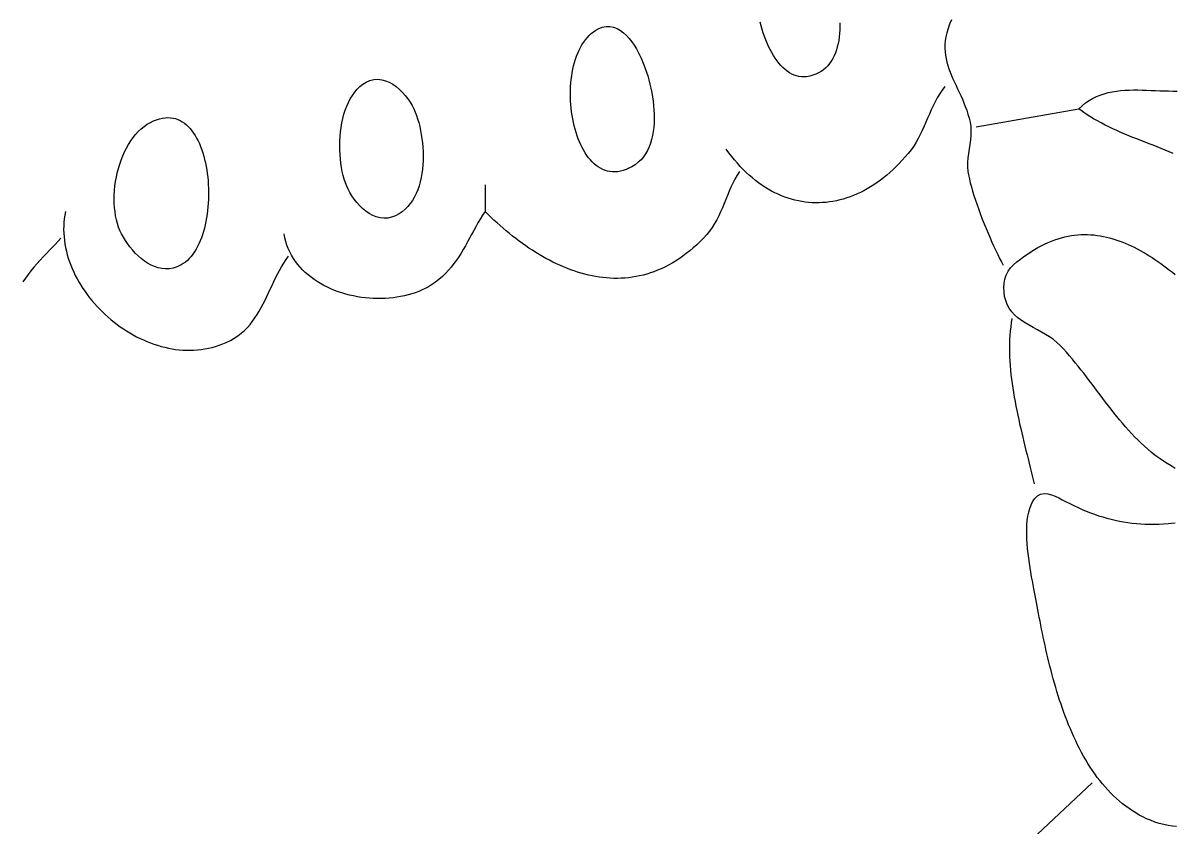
# Model space of a CAD drawing. Header units: millimetres. Extents: x 46 to 1464, y 30 to 1506.
# Drawn here: x 298.5 to 556.1, y 835.1 to 1015.2 of the extents above; entities that cross this region are included whole.
import ezdxf

# ---------------------------------------------------------------- set-up
doc = ezdxf.new("R2010")
doc.units = ezdxf.units.MM
doc.layers.add('0_0_0', color=3, linetype='Continuous')

msp = doc.modelspace()

# ---------------------------------------------------------------- linework, layer by layer
at = {"layer": '0_0_0'}
for points in [[(481.4318, 1015.3136), (481.4429, 1014.496), (481.4254, 1013.6893), (481.3785, 1012.8956), (481.3015, 1012.1173), (481.1938, 1011.3563), (481.0546, 1010.615), (480.8834, 1009.8955), (480.6793, 1009.2), (480.4417, 1008.5307), (480.17, 1007.8899), (479.8635, 1007.2796), (479.5214, 1006.702), (479.1431, 1006.1595), (478.728, 1005.6541), (478.2752, 1005.188), (477.7843, 1004.7635), (477.2543, 1004.3827), (476.6848, 1004.0479), (476.075, 1003.7611), (475.4242, 1003.5246), (474.7317, 1003.3406), (473.9969, 1003.2114), (473.4162, 1003.1645), (472.8458, 1003.1792), (472.2861, 1003.2534), (471.7376, 1003.3846), (471.2007, 1003.5709), (470.6759, 1003.8099), (470.1636, 1004.0994), (469.6643, 1004.4372), (469.1786, 1004.8212), (468.7067, 1005.249), (468.2492, 1005.7185), (467.8066, 1006.2275), (467.3792, 1006.7737), (466.9677, 1007.355), (466.5723, 1007.9691), (466.1936, 1008.6138), (465.8321, 1009.2869), (465.4882, 1009.9862), (465.1623, 1010.7095), (464.8549, 1011.4546), (464.5666, 1012.2192), (464.2976, 1013.0012), (464.0486, 1013.7983), (463.8199, 1014.6083), (463.6121, 1015.429)], [(506.4806, 1015.9638), (506.0463, 1014.9647), (505.6928, 1014.0002), (505.4156, 1013.0678), (505.2105, 1012.1651), (505.073, 1011.2896), (504.9989, 1010.4389), (504.9839, 1009.6105), (505.0235, 1008.8019), (505.1135, 1008.0106), (505.2494, 1007.2343), (505.427, 1006.4704), (505.642, 1005.7164), (505.8899, 1004.97), (506.1665, 1004.2286), (506.4673, 1003.4898), (506.7882, 1002.7512), (507.1246, 1002.0102), (507.4724, 1001.2643), (507.8271, 1000.5113), (508.1843, 999.7484), (508.5399, 998.9734), (508.8894, 998.1837), (509.2284, 997.3769), (509.5527, 996.5506), (509.858, 995.7021), (510.1397, 994.8292), (510.3938, 993.9293), (510.6157, 993), (510.7664, 992.0241), (510.8132, 991.039), (510.7779, 990.0462), (510.6821, 989.0471), (510.5477, 988.0432), (510.3963, 987.036), (510.2499, 986.0268), (510.1301, 985.0172), (510.0586, 984.0085), (510.0574, 983.0023), (510.1481, 982), (510.2798, 981.2045), (510.4521, 980.357), (510.6623, 979.4629), (510.9072, 978.5279), (511.1842, 977.5573), (511.4903, 976.5569), (511.8227, 975.532), (512.1784, 974.4884), (512.5546, 973.4314), (512.9484, 972.3666), (513.3569, 971.2996), (513.7773, 970.2359), (514.2067, 969.1811), (514.6421, 968.1407), (515.0808, 967.1202), (515.5198, 966.1251), (515.9563, 965.1611), (516.3874, 964.2336), (516.8102, 963.3482), (517.2218, 962.5105), (517.6193, 961.7259), (518, 961)], [(427.3287, 1013.9282), (428.232, 1014.308), (429.109, 1014.4867), (429.9571, 1014.4836), (430.7739, 1014.3181), (431.5568, 1014.0095), (432.3035, 1013.5774), (433.0114, 1013.041), (433.678, 1012.4197), (434.3008, 1011.733), (434.8775, 1011.0002), (435.4054, 1010.2407), (435.8821, 1009.474), (436.3051, 1008.7193), (436.672, 1007.9961), (436.9776, 1007.335), (437.2802, 1006.625), (437.5774, 1005.8702), (437.8669, 1005.0744), (438.1464, 1004.2418), (438.4133, 1003.3761), (438.6653, 1002.4814), (438.9001, 1001.5617), (439.1153, 1000.6209), (439.3085, 999.6631), (439.4773, 998.6921), (439.6193, 997.7119), (439.7322, 996.7266), (439.8136, 995.74), (439.8611, 994.7562), (439.8724, 993.7791), (439.845, 992.8127), (439.7766, 991.861), (439.6648, 990.9279), (439.5072, 990.0174), (439.3015, 989.1334), (439.0453, 988.28), (438.7361, 987.4611), (438.3717, 986.6807), (437.9496, 985.9427), (437.4675, 985.2511), (436.923, 984.61), (436.3137, 984.0231), (435.6372, 983.4947), (434.8912, 983.0285), (434.2228, 982.6857), (433.5684, 982.4059), (432.9282, 982.1873), (432.3024, 982.028), (431.6912, 981.9264), (431.0949, 981.8806), (430.5136, 981.8889), (429.9476, 981.9496), (429.397, 982.0608), (428.8621, 982.2209), (428.3431, 982.4281), (427.8403, 982.6805), (427.3537, 982.9766), (426.8836, 983.3144), (426.4303, 983.6922), (425.9939, 984.1083), (425.5747, 984.561), (425.1729, 985.0484), (424.7886, 985.5688), (424.4222, 986.1204), (424.0737, 986.7016), (423.7435, 987.3104), (423.4316, 987.9452), (423.1385, 988.6042), (422.8642, 989.2857), (422.6089, 989.9878), (422.3729, 990.7089), (422.1564, 991.4471), (421.9596, 992.2008), (421.7827, 992.9681), (421.626, 993.7473), (421.4895, 994.5366), (421.3736, 995.3343), (421.2785, 996.1386), (421.2044, 996.9478), (421.1514, 997.76), (421.1198, 998.5736), (421.1098, 999.3868), (421.1216, 1000.1978), (421.1554, 1001.0049), (421.2115, 1001.8062), (421.2901, 1002.6001), (421.3912, 1003.3848), (421.5153, 1004.1585), (421.6624, 1004.9195), (421.8329, 1005.666), (422.0268, 1006.3963), (422.2445, 1007.1085), (422.4861, 1007.8009), (422.7518, 1008.4719), (423.0419, 1009.1195), (423.3565, 1009.7421), (423.696, 1010.3379), (424.0604, 1010.9051), (424.45, 1011.442), (424.865, 1011.9468), (425.3056, 1012.4178), (425.7721, 1012.8532), (426.2646, 1013.2512), (426.7834, 1013.6101), (427.3287, 1013.9282)], [(375.3295, 1001.9537), (376.2101, 1002.353), (377.0916, 1002.5734), (377.9681, 1002.63), (378.834, 1002.5376), (379.6836, 1002.3113), (380.5112, 1001.9662), (381.311, 1001.5171), (382.0774, 1000.9791), (382.8048, 1000.3673), (383.4874, 999.6966), (384.1196, 998.982), (384.6956, 998.2386), (385.2098, 997.4813), (385.6565, 996.7252), (386.03, 995.9853), (386.3329, 995.2844), (386.6174, 994.5371), (386.8821, 993.7475), (387.1255, 992.9198), (387.346, 992.058), (387.5423, 991.1666), (387.7128, 990.2495), (387.8561, 989.3109), (387.9706, 988.3552), (388.055, 987.3863), (388.1076, 986.4085), (388.1271, 985.4261), (388.112, 984.443), (388.0608, 983.4636), (387.9721, 982.492), (387.8442, 981.5324), (387.6758, 980.5889), (387.4654, 979.6657), (387.2116, 978.7671), (386.9127, 977.8971), (386.5674, 977.06), (386.1742, 976.2599), (385.7316, 975.5011), (385.2381, 974.7876), (384.6923, 974.1237), (384.0927, 973.5135), (383.4377, 972.9612), (382.726, 972.471), (381.956, 972.0471), (381.0697, 971.7003), (380.1893, 971.516), (379.3195, 971.4813), (378.4645, 971.5831), (377.6289, 971.8084), (376.8171, 972.1443), (376.0335, 972.5778), (375.2827, 973.096), (374.5691, 973.6857), (373.8971, 974.334), (373.2712, 975.028), (372.6959, 975.7546), (372.1756, 976.501), (371.7148, 977.254), (371.3179, 978.0007), (371.0052, 978.6907), (370.7182, 979.4351), (370.4576, 980.2292), (370.2245, 981.068), (370.0198, 981.9466), (369.8444, 982.8602), (369.6993, 983.804), (369.5855, 984.7729), (369.5039, 985.7623), (369.4553, 986.7671), (369.4409, 987.7826), (369.4615, 988.8038), (369.5181, 989.8259), (369.6117, 990.8441), (369.7431, 991.8534), (369.9133, 992.8489), (370.1233, 993.8259), (370.374, 994.7795), (370.6664, 995.7047), (371.0014, 996.5967), (371.38, 997.4507), (371.803, 998.2617), (372.2716, 999.0249), (372.7865, 999.7355), (373.3488, 1000.3885), (373.9594, 1000.9791), (374.6193, 1001.5024), (375.3294, 1001.9536)], [(505, 1001), (504.3759, 1000.172), (503.8056, 999.3218), (503.2819, 998.4523), (502.7975, 997.5668), (502.3451, 996.6682), (501.9176, 995.7597), (501.5075, 994.8445), (501.1078, 993.9255), (500.7111, 993.0059), (500.3101, 992.0889), (499.8977, 991.1774), (499.4665, 990.2747), (499.0093, 989.3837), (498.5188, 988.5077), (497.9879, 987.6496), (497.4091, 986.8127), (496.7754, 986), (496.1133, 985.2218), (495.4421, 984.4716), (494.7621, 983.7494), (494.0739, 983.0551), (493.3776, 982.389), (492.6738, 981.7509), (491.9627, 981.1411), (491.2448, 980.5595), (490.5203, 980.0061), (489.7898, 979.4812), (489.0535, 978.9847), (488.3118, 978.5166), (487.5651, 978.0771), (486.8138, 977.6662), (486.0583, 977.284), (485.2988, 976.9304), (484.5358, 976.6056), (483.7697, 976.3097), (483.0008, 976.0426), (482.2295, 975.8045), (481.4562, 975.5954), (480.6812, 975.4153), (479.905, 975.2644), (479.1278, 975.1426), (478.3501, 975.0501), (477.5722, 974.9869), (476.7945, 974.953), (476.0174, 974.9485), (475.2412, 974.9735), (474.4663, 975.028), (473.6932, 975.1122), (472.9221, 975.2259), (472.1534, 975.3694), (471.3875, 975.5426), (470.6248, 975.7456), (469.8657, 975.9785), (469.1104, 976.2413), (468.3595, 976.5342), (467.6132, 976.857), (466.872, 977.21), (466.1361, 977.5932), (465.406, 978.0065), (464.6821, 978.4502), (463.9647, 978.9242), (463.2542, 979.4286), (462.551, 979.9635), (461.8554, 980.5288), (461.1678, 981.1248), (460.4886, 981.7513), (459.8181, 982.4086), (459.1568, 983.0966), (458.5049, 983.8154), (457.863, 984.5651), (457.2312, 985.3457), (456.6101, 986.1573), (456, 987)], [(556.114, 985.9687), (555.2217, 986.3602), (554.3249, 986.7414), (553.4244, 987.1137), (552.5209, 987.4791), (551.6152, 987.8393), (550.708, 988.1959), (549.8002, 988.5507), (548.8924, 988.9056), (547.9855, 989.2621), (547.0802, 989.6221), (546.1773, 989.9873), (545.2774, 990.3594), (544.3815, 990.7403), (543.4902, 991.1315), (542.6043, 991.5349), (541.7246, 991.9522), (540.8518, 992.3851), (539.9867, 992.8354), (539.13, 993.3049), (538.2825, 993.7952), (537.445, 994.3081), (536.6183, 994.8454), (535.803, 995.4088), (535, 996), (535.7227, 996.6994), (536.4762, 997.32), (537.2585, 997.8661), (538.0677, 998.3422), (538.9019, 998.7526), (539.7592, 999.102), (540.6376, 999.3947), (541.5352, 999.6352), (542.4501, 999.8279), (543.3804, 999.9772), (544.3241, 1000.0877), (545.2794, 1000.1637), (546.2443, 1000.2098), (547.2169, 1000.2303), (548.1953, 1000.2297), (549.1775, 1000.2125), (550.1617, 1000.1831), (551.1459, 1000.146), (552.1282, 1000.1056), (553.1067, 1000.0663), (554.0794, 1000.0327), (555.0445, 1000.0091), (556, 1000), (557.0028, 999.9878)], [(512, 992), (535, 996)], [(327.0401, 992.9714), (327.7392, 993.3064), (328.4194, 993.5767), (329.0807, 993.7841), (329.7229, 993.9304), (330.3462, 994.0175), (330.9504, 994.0471), (331.5354, 994.0212), (332.1014, 993.9415), (332.6482, 993.81), (333.1758, 993.6283), (333.6842, 993.3985), (334.1734, 993.1223), (334.6432, 992.8015), (335.0938, 992.438), (335.525, 992.0337), (335.9368, 991.5903), (336.3292, 991.1097), (336.7022, 990.5938), (337.0557, 990.0443), (337.3897, 989.4631), (337.7041, 988.8521), (337.999, 988.2131), (338.2743, 987.5479), (338.5299, 986.8584), (338.7659, 986.1463), (338.9822, 985.4137), (339.1787, 984.6621), (339.3555, 983.8936), (339.5125, 983.11), (339.6497, 982.313), (339.767, 981.5046), (339.8644, 980.6865), (339.9419, 979.8606), (339.9995, 979.0288), (340.0371, 978.1928), (340.0546, 977.3545), (340.0521, 976.5158), (340.0296, 975.6785), (339.9869, 974.8444), (339.924, 974.0154), (339.841, 973.1932), (339.7378, 972.3798), (339.6144, 971.577), (339.4707, 970.7866), (339.3066, 970.0104), (339.1223, 969.2503), (338.9175, 968.5081), (338.6924, 967.7857), (338.4469, 967.0849), (338.1808, 966.4075), (337.8943, 965.7554), (337.5873, 965.1304), (337.2597, 964.5343), (336.9115, 963.9691), (336.5427, 963.4364), (336.1532, 962.9382), (335.7431, 962.4763), (335.3122, 962.0526), (334.8606, 961.6688), (334.3882, 961.3268), (333.895, 961.0285), (333.0193, 960.6169), (332.1492, 960.3383), (331.287, 960.1845), (330.4353, 960.1473), (329.5965, 960.2185), (328.773, 960.3898), (327.9672, 960.6531), (327.1816, 961.0001), (326.4187, 961.4228), (325.6809, 961.9127), (324.9706, 962.4619), (324.2903, 963.062), (323.6424, 963.7048), (323.0293, 964.3821), (322.4536, 965.0858), (321.9176, 965.8077), (321.4238, 966.5394), (320.9746, 967.2729), (320.5725, 968), (320.2236, 968.7291), (319.9171, 969.5009), (319.6526, 970.3115), (319.4298, 971.1571), (319.2482, 972.0339), (319.1076, 972.9382), (319.0074, 973.8661), (318.9474, 974.8137), (318.9272, 975.7774), (318.9465, 976.7533), (319.0047, 977.7375), (319.1017, 978.7264), (319.237, 979.716), (319.4102, 980.7026), (319.6209, 981.6824), (319.8689, 982.6515), (320.1538, 983.6062), (320.475, 984.5426), (320.8324, 985.457), (321.2255, 986.3455), (321.654, 987.2043), (322.1174, 988.0297), (322.6155, 988.8178), (323.1478, 989.5649), (323.7139, 990.267), (324.3136, 990.9205), (324.9465, 991.5215), (325.612, 992.0661), (326.31, 992.5507), (327.0401, 992.9714)], [(459, 982), (458.4514, 981.131), (457.9505, 980.2464), (457.4894, 979.349), (457.0606, 978.4417), (456.6564, 977.5273), (456.2692, 976.6086), (455.8913, 975.6886), (455.5151, 974.7701), (455.1329, 973.8559), (454.7371, 972.949), (454.3199, 972.0522), (453.8739, 971.1683), (453.3913, 970.3002), (452.8644, 969.4508), (452.2857, 968.6229), (451.6475, 967.8194), (450.9421, 967.0432), (450.1701, 966.2717), (449.3939, 965.5383), (448.6137, 964.8425), (447.8297, 964.1836), (447.042, 963.5614), (446.2509, 962.9752), (445.4565, 962.4245), (444.6591, 961.9089), (443.8589, 961.4278), (443.056, 960.9808), (442.2507, 960.5674), (441.4432, 960.187), (440.6336, 959.8392), (439.8222, 959.5235), (439.0092, 959.2394), (438.1947, 958.9863), (437.3791, 958.7638), (436.5623, 958.5714), (435.7448, 958.4086), (434.9266, 958.2749), (434.108, 958.1698), (433.2892, 958.0928), (432.4703, 958.0434), (431.6517, 958.0211), (430.8334, 958.0254), (430.0157, 958.0559), (429.1987, 958.1119), (428.3827, 958.1931), (427.568, 958.2988), (426.7546, 958.4288), (425.9427, 958.5823), (425.1327, 958.759), (424.3246, 958.9583), (423.5187, 959.1798), (422.7153, 959.4229), (421.9143, 959.6871), (421.1162, 959.972), (420.3211, 960.277), (419.5291, 960.6017), (418.7405, 960.9456), (417.9556, 961.3081), (417.1744, 961.6888), (416.3972, 962.0872), (415.6242, 962.5027), (414.8555, 962.9349), (414.0915, 963.3833), (413.3323, 963.8474), (412.578, 964.3266), (411.829, 964.8206), (411.0853, 965.3287), (410.3472, 965.8505), (409.615, 966.3856), (408.8887, 966.9333), (408.1686, 967.4932), (407.455, 968.0649), (406.7479, 968.6477), (406.0476, 969.2413), (405.3543, 969.8451), (404.6682, 970.4586), (403.9896, 971.0814), (403.3185, 971.7128), (402.6552, 972.3525), (402, 973), (401.4435, 972.1597), (400.9138, 971.3121), (400.4064, 970.4591), (399.9168, 969.6028), (399.4406, 968.7453), (398.9732, 967.8887), (398.5102, 967.0351), (398.0472, 966.1866), (397.5796, 965.3452), (397.103, 964.513), (396.6128, 963.6921), (396.1047, 962.8846), (395.5742, 962.0925), (395.0168, 961.318), (394.4279, 960.5631), (393.8032, 959.8299), (393.1382, 959.1205), (392.4284, 958.437), (391.6692, 957.7814), (390.8564, 957.1559), (389.9853, 956.5625), (389.305, 956.1509), (388.5994, 955.7693), (387.87, 955.4176), (387.1183, 955.0956), (386.3462, 954.8032), (385.5551, 954.5404), (384.7468, 954.3071), (383.9228, 954.1031), (383.0848, 953.9283), (382.2345, 953.7827), (381.3734, 953.6662), (380.5032, 953.5787), (379.6255, 953.52), (378.742, 953.49), (377.8543, 953.4888), (376.964, 953.5161), (376.0727, 953.5719), (375.1822, 953.6561), (374.294, 953.7685), (373.4097, 953.9091), (372.5311, 954.0778), (371.6597, 954.2745), (370.7971, 954.4991), (369.945, 954.7515), (369.1051, 955.0315), (368.2789, 955.3392), (367.4681, 955.6743), (366.6743, 956.0368), (365.8992, 956.4267), (365.1444, 956.8437), (364.4115, 957.2878), (363.7021, 957.759), (363.018, 958.257), (362.3607, 958.7819), (361.7318, 959.3334), (361.1331, 959.9116), (360.566, 960.5163), (360.0324, 961.1474), (359.5337, 961.8048), (359.0716, 962.4885), (358.6478, 963.1983), (358.2639, 963.934), (357.9215, 964.6958), (357.6223, 965.4833), (357.3679, 966.2966), (357.1599, 967.1355), (357, 968)], [(402, 979), (402, 973)], [(308, 973), (307.8516, 972.1907), (307.7387, 971.38), (307.6607, 970.5684), (307.6168, 969.7566), (307.6063, 968.9451), (307.6287, 968.1345), (307.6833, 967.3254), (307.7694, 966.5185), (307.8863, 965.7142), (308.0334, 964.9132), (308.21, 964.1162), (308.4154, 963.3236), (308.649, 962.536), (308.9102, 961.7542), (309.1982, 960.9786), (309.5125, 960.2099), (309.8522, 959.4486), (310.2169, 958.6954), (310.6058, 957.9508), (311.0182, 957.2155), (311.4535, 956.49), (311.9111, 955.7749), (312.3902, 955.0708), (312.8902, 954.3784), (313.4105, 953.6982), (313.9504, 953.0307), (314.5091, 952.3767), (315.0862, 951.7366), (315.6808, 951.1112), (316.2923, 950.5009), (316.9202, 949.9064), (317.5636, 949.3282), (318.222, 948.7671), (318.8947, 948.2234), (319.581, 947.698), (320.2802, 947.1912), (320.9918, 946.7038), (321.715, 946.2364), (322.4491, 945.7895), (323.1936, 945.3636), (323.9477, 944.9595), (324.7108, 944.5778), (325.4823, 944.2189), (326.2613, 943.8835), (327.0474, 943.5722), (327.8399, 943.2856), (328.638, 943.0243), (329.4411, 942.7888), (330.2486, 942.5798), (331.0598, 942.3979), (331.874, 942.2437), (332.6905, 942.1177), (333.5088, 942.0205), (334.3281, 941.9528), (335.1478, 941.9151), (335.9672, 941.908), (336.7856, 941.9322), (337.6025, 941.9881), (338.4171, 942.0765), (339.2287, 942.1979), (340.0368, 942.3529), (340.8406, 942.5421), (341.6394, 942.7661), (342.4327, 943.0254), (343.2198, 943.3208), (344, 943.6527), (344.946, 944.1174), (345.8249, 944.6246), (346.6411, 945.1717), (347.3987, 945.7562), (348.1022, 946.3756), (348.7558, 947.0274), (349.3638, 947.7091), (349.9306, 948.4182), (350.4605, 949.1521), (350.9578, 949.9083), (351.4268, 950.6844), (351.8718, 951.4778), (352.2971, 952.2861), (352.7071, 953.1066), (353.1061, 953.937), (353.4983, 954.7746), (353.8881, 955.6171), (354.2798, 956.4618), (354.6778, 957.3062), (355.0863, 958.148), (355.5096, 958.9844), (355.9521, 959.8131), (356.418, 960.6315), (356.9118, 961.4371), (357.4377, 962.2274), (358, 963)], [(307, 967), (306.4035, 966.3615), (305.7715, 965.6992), (305.1109, 965.0145), (304.4289, 964.3088), (303.7325, 963.5834), (303.0287, 962.8398), (302.3246, 962.0794), (301.6273, 961.3035), (300.9437, 960.5135), (300.2811, 959.7109), (299.6463, 958.8969), (299.0465, 958.0731), (298.4887, 957.2407)], [(556.5743, 915.4349), (555.655, 916.0196), (554.7735, 916.5742), (553.9487, 917.0955), (553.1996, 917.5799), (552.545, 918.0239), (552.0038, 918.4243), (551.202, 919.0735), (550.4205, 919.7392), (549.6582, 920.4203), (548.9139, 921.1161), (548.1865, 921.8256), (547.4748, 922.548), (546.7778, 923.2824), (546.0944, 924.0279), (545.4233, 924.7835), (544.7635, 925.5486), (544.1139, 926.322), (543.4733, 927.1031), (542.8406, 927.8908), (542.2147, 928.6844), (541.5944, 929.4829), (540.9787, 930.2854), (540.3664, 931.0911), (539.7564, 931.899), (539.1475, 932.7084), (538.5387, 933.5183), (537.9287, 934.3278), (537.3166, 935.1361), (536.7011, 935.9423), (536.0812, 936.7454), (535.4557, 937.5447), (534.8235, 938.3392), (534.1834, 939.128), (533.5344, 939.9104), (532.8753, 940.6853), (532.205, 941.4519), (531.5223, 942.2093), (530.8263, 942.9567), (530.0827, 943.669), (529.2781, 944.3175), (528.4248, 944.9139), (527.5352, 945.4697), (526.6217, 945.9965), (525.6966, 946.506), (524.7724, 947.0096), (523.8614, 947.5192), (522.976, 948.0461), (522.1286, 948.6021), (521.3316, 949.1987), (520.5973, 949.8475), (519.9382, 950.5602), (519.3986, 951.3164), (518.954, 952.1521), (518.6071, 953.0498), (518.3605, 953.992), (518.217, 954.9612), (518.179, 955.9398), (518.2493, 956.9105), (518.4306, 957.8556), (518.7254, 958.7577), (519.1365, 959.5992), (519.6664, 960.3628), (520.3179, 961.0308), (521.1111, 961.6968), (521.9005, 962.3249), (522.6861, 962.9157), (523.4678, 963.4698), (524.2457, 963.9878), (525.0199, 964.4703), (525.7904, 964.9178), (526.5572, 965.331), (527.3204, 965.7103), (528.08, 966.0565), (528.8361, 966.37), (529.5886, 966.6515), (530.3376, 966.9015), (531.0832, 967.1207), (531.8253, 967.3096), (532.5641, 967.4688), (533.2995, 967.5989), (534.0317, 967.7005), (534.7606, 967.7741), (535.4862, 967.8203), (536.2087, 967.8398), (536.928, 967.833), (537.6442, 967.8007), (538.3573, 967.7433), (539.0674, 967.6615), (539.7744, 967.5559), (540.4785, 967.4269), (541.1797, 967.2753), (541.8779, 967.1016), (542.5733, 966.9063), (543.2659, 966.6901), (543.9557, 966.4536), (544.6428, 966.1973), (545.3271, 965.9218), (546.0088, 965.6277), (546.6878, 965.3156), (547.3643, 964.986), (548.0381, 964.6396), (548.7095, 964.277), (549.3783, 963.8986), (550.0447, 963.5052), (550.7087, 963.0972), (551.3703, 962.6753), (552.0296, 962.2401), (552.6865, 961.7921), (553.3412, 961.332), (553.9937, 960.8602), (554.644, 960.3774), (555.2921, 959.8842), (555.938, 959.3812), (556.582, 958.8689)], [(520, 949), (519.8445, 948.0845), (519.7155, 947.1589), (519.612, 946.2236), (519.5332, 945.2792), (519.478, 944.3263), (519.4457, 943.3656), (519.4352, 942.3975), (519.4457, 941.4228), (519.4763, 940.4419), (519.526, 939.4556), (519.594, 938.4643), (519.6793, 937.4686), (519.781, 936.4693), (519.8983, 935.4668), (520.0301, 934.4617), (520.1757, 933.4547), (520.334, 932.4462), (520.5042, 931.437), (520.6854, 930.4277), (520.8766, 929.4187), (521.077, 928.4107), (521.2856, 927.4043), (521.5015, 926.4), (521.7238, 925.3986), (521.9517, 924.4004), (522.1841, 923.4063), (522.4202, 922.4167), (522.6591, 921.4322), (522.8998, 920.4534), (523.1415, 919.481), (523.3832, 918.5155), (523.6241, 917.5574), (523.8631, 916.6075), (524.0995, 915.6663), (524.3323, 914.7343), (524.5606, 913.8122), (524.7834, 912.9005), (525, 912)], [(556.8847, 835.1845), (555.9236, 835.2765), (554.9552, 835.4214), (553.9791, 835.6221), (552.9948, 835.8815), (552.0019, 836.2027), (551, 836.5887), (550.1548, 836.959), (549.3294, 837.3574), (548.5233, 837.7831), (547.7363, 838.2354), (546.9681, 838.7137), (546.2185, 839.2172), (545.4871, 839.7452), (544.7737, 840.297), (544.0781, 840.872), (543.3999, 841.4694), (542.7388, 842.0885), (542.0947, 842.7287), (541.4671, 843.3893), (540.8559, 844.0696), (540.2608, 844.7687), (539.6815, 845.4862), (539.1177, 846.2213), (538.5691, 846.9732), (538.0355, 847.7413), (537.5166, 848.5249), (537.0121, 849.3232), (536.5217, 850.1357), (536.0452, 850.9616), (535.5823, 851.8002), (535.1327, 852.6508), (534.6962, 853.5127), (534.2724, 854.3852), (533.8611, 855.2677), (533.462, 856.1593), (533.0749, 857.0595), (532.6994, 857.9676), (532.3353, 858.8828), (531.9823, 859.8044), (531.6402, 860.7318), (531.3086, 861.6642), (530.9873, 862.601), (530.6761, 863.5414), (530.3745, 864.4849), (530.0825, 865.4305), (529.7996, 866.3778), (529.5256, 867.326), (529.2603, 868.2743), (529.0033, 869.2221), (528.7544, 870.1687), (528.5133, 871.1134), (528.2798, 872.0555), (528.0535, 872.9944), (527.8342, 873.9292), (527.6216, 874.8593), (527.4155, 875.7841), (527.2155, 876.7028), (527.0214, 877.6147), (526.8329, 878.5192), (526.6497, 879.4154), (526.4716, 880.3029), (526.2983, 881.1807), (526.1295, 882.0484), (525.9649, 882.9051), (525.8043, 883.7501), (525.6473, 884.5828), (525.4938, 885.4025), (525.3434, 886.2084), (525.1959, 887), (525.0613, 887.7107), (524.9115, 888.4905), (524.7502, 889.3323), (524.5814, 890.2295), (524.4089, 891.1749), (524.2364, 892.1619), (524.0679, 893.1835), (523.907, 894.2328), (523.7578, 895.303), (523.6239, 896.3871), (523.5093, 897.4783), (523.4177, 898.5698), (523.3531, 899.6546), (523.3191, 900.7259), (523.3197, 901.7768), (523.3586, 902.8004), (523.4398, 903.7899), (523.567, 904.7383), (523.7441, 905.6388), (523.9749, 906.4845), (524.2632, 907.2686), (524.6128, 907.9841), (525.0277, 908.6242), (525.6896, 909.2966), (526.421, 909.6816), (527.2042, 909.8234), (528.0215, 909.7662), (528.8552, 909.5543), (529.6876, 909.232), (530.5009, 908.8434), (531.2776, 908.4329), (532, 908.0447), (532.9371, 907.5622), (533.8692, 907.1033), (534.7972, 906.6679), (535.722, 906.2562), (536.6446, 905.8683), (537.5659, 905.5041), (538.4869, 905.1638), (539.4084, 904.8474), (540.3315, 904.5551), (541.2571, 904.2867), (542.186, 904.0425), (543.1194, 903.8225), (544.058, 903.6267), (545.0028, 903.4553), (545.9548, 903.3083), (546.9149, 903.1857), (547.884, 903.0876), (548.8631, 903.0141), (549.8532, 902.9653), (550.855, 902.9412), (551.8697, 902.9418), (552.8982, 902.9674), (553.9412, 903.0178), (555, 903.0933), (555.738, 903.1654), (556.5852, 903.2755)], [(525.7407, 833.4745), (538, 845)]]:
    msp.add_lwpolyline(points, dxfattribs=at)

doc.saveas('drawing.dxf')
